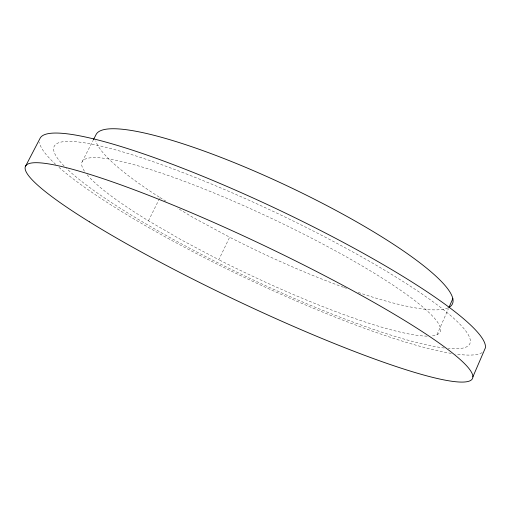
<?xml version="1.0" encoding="UTF-8"?>
<svg xmlns="http://www.w3.org/2000/svg" width="511" height="511" viewBox="0 0 511 511"><rect width="100%" height="100%" fill="white"/><g stroke="black" fill="none" stroke-linecap="round" stroke-linejoin="round"><path stroke-width="0.38" stroke-dasharray="2.56 1.92" d="M436.982 334.673L448.409 308.695M87.138 174.762A198.166 30.175 25.4 0 0 148.458 220.816L182.057 240.291L218.823 259.729L229.65 237.213L193.164 217.545L177.579 208.181M148.458 220.816L159.969 197.597A197.272 35.77 25.4 0 1 95.806 140.812M82.265 161.578L92.983 140.614M159.969 197.597L166.062 201.257M482.192 352.564A246.245 37.859 25.4 0 1 455.633 354.046M451.296 353.395A246.245 37.859 25.4 0 1 246.264 278.291A246.245 37.859 25.4 0 1 58.414 166.854M55.725 164.427A246.245 37.859 25.4 0 1 39.481 142.23M64.201 166.107A230.065 35.246 25.4 0 1 277.071 213.228A230.065 35.246 25.4 0 1 448.198 348.438M444.263 348.01A230.065 35.246 25.4 0 1 246.091 276.553A230.065 35.246 25.4 0 1 66.462 168.355M84.468 171.236A198.166 30.175 25.4 0 1 274.177 219.66A198.166 30.175 25.4 0 1 431.322 335.976M427.145 336.129A198.166 30.175 25.4 0 1 218.823 259.729M447.949 307.89A197.272 35.77 25.4 0 1 358.007 292.369M346.528 288.364A197.272 35.77 25.4 0 1 344.222 287.533M343.513 287.278A197.272 35.77 25.4 0 1 229.65 237.213"/><path stroke-width="0.77" d="M472.867 376.907L485.45 347.704A246.245 37.859 25.4 0 0 273.066 207.21A246.245 37.859 25.4 0 0 40.062 138.34L25.55 166.228M449.041 307.264L452.823 298.66M93.341 139.918L96.202 134.329A197.272 35.77 25.4 0 1 301.975 192.998A197.272 35.77 25.4 0 1 448.984 307.373M89.348 221.812A247.394 30.711 25.4 0 0 464.735 381.979A247.394 30.711 25.4 0 0 192.922 213.413A247.394 30.711 25.4 0 0 89.348 221.812"/></g></svg>
